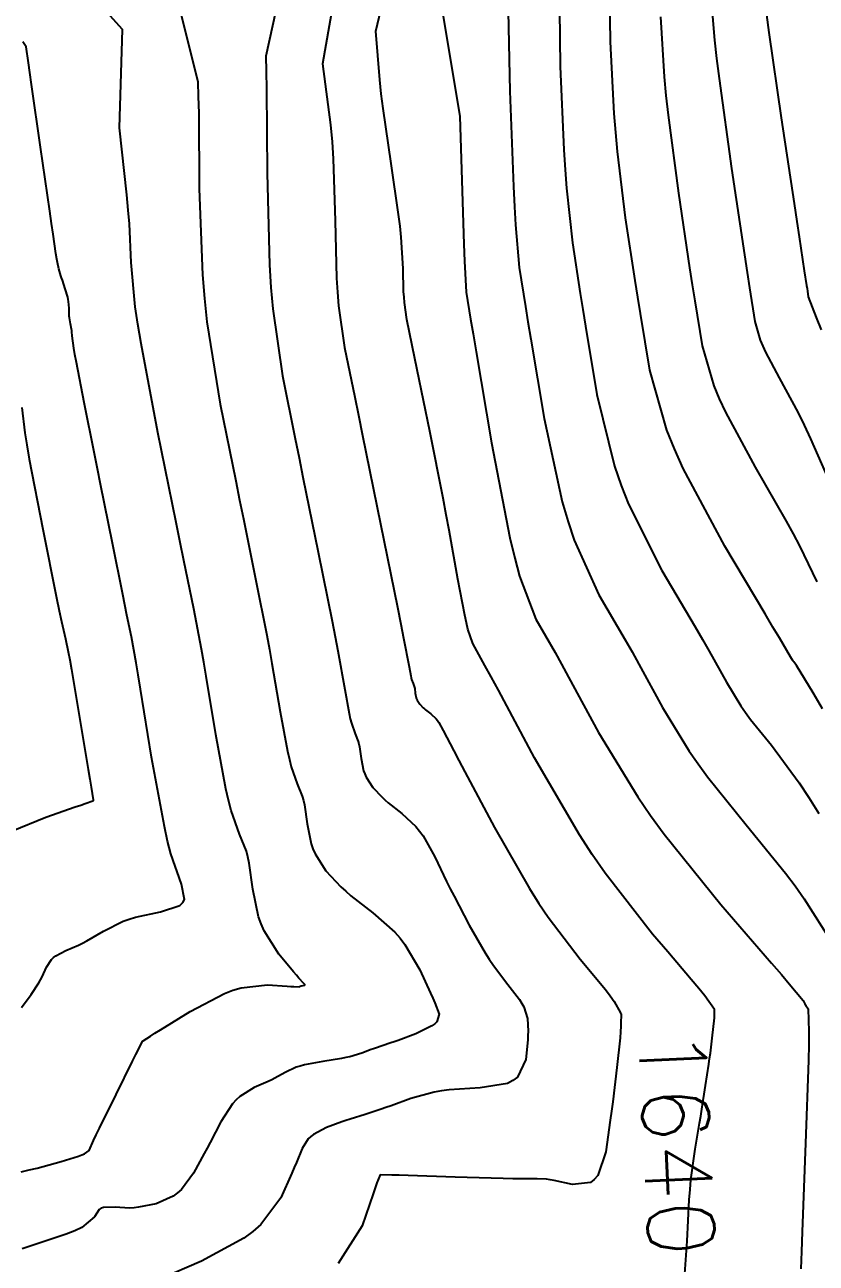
# Model space of a CAD drawing. Header units: metres. Extents: x 837476 to 838477, y 1189012 to 1191014.
# Drawn here: x 837755.9 to 837800.9, y 1190405.4 to 1190475.6 of the extents above; entities that cross this region are included whole.
import ezdxf

# ---------------------------------------------------------------- set-up
doc = ezdxf.new("R2010")
doc.units = ezdxf.units.M
doc.header["$LTSCALE"] = 0.3
doc.layers.add('COTAS 10', color=1, linetype='Continuous')
doc.layers.add('COTAS INT', color=252, linetype='Continuous')
doc.styles.get("Standard").update_dxf_attribs({"font": 'simplex.shx'})

msp = doc.modelspace()

# ---------------------------------------------------------------- linework, layer by layer
at = {"layer": 'COTAS 10'}
for points in [[(837793.41, 1190404.482), (837793.546, 1190406.604), (837793.669, 1190408.954), (837793.716, 1190409.535), (837793.768, 1190410.086), (837794.003, 1190411.824), (837794.26, 1190413.315), (837794.326, 1190413.71), (837794.39, 1190414.098), (837794.603, 1190415.435), (837794.785, 1190416.658), (837794.829, 1190416.974), (837794.871, 1190417.28), (837794.999, 1190418.303), (837795.084, 1190419.11), (837795.098, 1190419.28), (837795.108, 1190419.427), (837795.111, 1190419.763), (837794.555, 1190420.532), (837794.213, 1190420.951), (837793.789, 1190421.459), (837792.452, 1190423.023), (837791.58, 1190424.04), (837788.886, 1190427.499), (837788.157, 1190428.56), (837787.435, 1190429.667), (837784.887, 1190434.04), (837782.828, 1190437.875), (837782.413, 1190438.643), (837782.067, 1190439.283), (837781.378, 1190440.531), (837781.098, 1190441.344), (837781.008, 1190441.709), (837780.914, 1190442.135), (837780.531, 1190444.18), (837780.032, 1190446.953), (837779.864, 1190447.838), (837779.683, 1190448.773), (837778.925, 1190452.574), (837778.214, 1190456.061), (837777.933, 1190457.438), (837777.631, 1190458.925), (837777.494, 1190459.88), (837777.468, 1190460.184), (837777.447, 1190460.506), (837777.414, 1190461.813), (837777.311, 1190463.59), (837777.245, 1190464.208), (837777.163, 1190464.881), (837776.734, 1190467.768), (837776.277, 1190470.894), (837776.178, 1190471.717), (837776.09, 1190472.523), (837775.873, 1190475.284), (837776.874, 1190479.51)], [(837800.931, 1190444.036), (837799.95, 1190446.068), (837799.59, 1190446.748), (837799.19, 1190447.477), (837797.428, 1190450.533), (837795.74, 1190453.65), (837795.389, 1190454.418), (837795.087, 1190455.145), (837794.417, 1190457.428), (837794.003, 1190459.981), (837793.863, 1190460.878), (837793.712, 1190461.858), (837793.075, 1190466.086), (837792.487, 1190470.519), (837792.367, 1190471.629), (837792.265, 1190472.687), (837792.05, 1190476.086)], [(837755.738, 1190419.863), (837756.287, 1190420.603), (837756.714, 1190421.273), (837756.813, 1190421.444), (837756.904, 1190421.609), (837757.161, 1190422.152), (837757.451, 1190422.601), (837757.563, 1190422.708), (837757.689, 1190422.806), (837758.254, 1190423.097), (837758.98, 1190423.413), (837759.206, 1190423.528), (837759.443, 1190423.655), (837760.391, 1190424.211), (837761.507, 1190424.763), (837761.851, 1190424.886), (837762.21, 1190424.998), (837763.631, 1190425.295), (837764.739, 1190425.666), (837764.901, 1190425.824), (837765, 1190426.006), (837764.834, 1190426.862), (837764.222, 1190428.585), (837764.04, 1190429.312), (837763.853, 1190430.149), (837763.131, 1190434.077), (837762.494, 1190437.945), (837762.36, 1190438.744), (837762.245, 1190439.425), (837761.981, 1190440.899), (837761.728, 1190442.145), (837761.493, 1190443.301), (837760.899, 1190446.232), (837760.225, 1190449.568), (837760.049, 1190450.443), (837759.877, 1190451.298), (837759.297, 1190454.208), (837758.856, 1190456.476), (837758.773, 1190456.926), (837758.706, 1190457.298), (837758.608, 1190457.998), (837758.602, 1190458.222), (837758.594, 1190458.293), (837758.584, 1190458.369), (837758.525, 1190458.679), (837758.466, 1190459.018), (837758.455, 1190459.113), (837758.448, 1190459.208), (837758.443, 1190459.555), (837758.417, 1190459.937), (837758.396, 1190460.055), (837758.369, 1190460.178), (837758.225, 1190460.665), (837758.059, 1190461.155), (837758.018, 1190461.281), (837757.98, 1190461.401), (837757.864, 1190461.8), (837757.776, 1190462.156), (837757.756, 1190462.25), (837757.738, 1190462.342), (837757.686, 1190462.658), (837757.53, 1190463.767), (837757.446, 1190464.359), (837757.343, 1190465.074), (837756.824, 1190468.688), (837756.311, 1190472.251), (837756.213, 1190472.934), (837756.134, 1190473.486), (837756.006, 1190474.385), (837755.821, 1190474.673)]]:
    msp.add_lwpolyline(points, dxfattribs=at)
at = {"layer": 'COTAS INT'}
for points in [[(837801.236, 1190436.818), (837800.708, 1190437.724), (837799.771, 1190439.277), (837799.608, 1190439.479), (837799.568, 1190439.533), (837799.531, 1190439.586), (837799.419, 1190439.771), (837798.789, 1190440.843), (837798.427, 1190441.455), (837797.982, 1190442.204), (837795.696, 1190446.048), (837793.326, 1190450.464), (837792.828, 1190451.572), (837792.399, 1190452.632), (837791.424, 1190456.048), (837790.893, 1190459.255), (837790.745, 1190460.182), (837790.597, 1190461.127), (837790.056, 1190464.68), (837789.592, 1190468.444), (837789.493, 1190469.52), (837789.406, 1190470.612), (837789.195, 1190474.68), (837789.142, 1190478.514)], [(837755.712, 1190410.536), (837756.179, 1190410.65), (837756.619, 1190410.761), (837757.993, 1190411.131), (837758.967, 1190411.437), (837759.156, 1190411.508), (837759.31, 1190411.572), (837759.575, 1190411.753), (837759.833, 1190412.327), (837759.983, 1190412.639), (837760.166, 1190413.017), (837761.111, 1190414.938), (837762.051, 1190416.832), (837762.231, 1190417.194), (837762.377, 1190417.486), (837762.614, 1190417.951), (837762.626, 1190417.958), (837762.629, 1190417.961), (837762.632, 1190417.965), (837762.643, 1190417.981), (837763.06, 1190418.247), (837763.319, 1190418.409), (837763.64, 1190418.609), (837765.319, 1190419.647), (837767.263, 1190420.663), (837767.752, 1190420.848), (837768.218, 1190420.991), (837769.722, 1190421.163), (837770.824, 1190421.085), (837771.037, 1190421.071), (837771.21, 1190421.061), (837771.502, 1190421.051), (837771.537, 1190421.066), (837771.543, 1190421.069), (837771.559, 1190421.078), (837771.595, 1190421.088), (837771.613, 1190421.091), (837771.635, 1190421.095), (837771.743, 1190421.11), (837771.829, 1190421.14), (837771.836, 1190421.152), (837771.836, 1190421.166), (837771.775, 1190421.231), (837771.492, 1190421.534), (837771.351, 1190421.698), (837771.184, 1190421.896), (837770.355, 1190422.902), (837769.518, 1190424.216), (837769.346, 1190424.609), (837769.199, 1190425.015), (837768.884, 1190426.585), (837768.678, 1190428.07), (837768.599, 1190428.422), (837768.512, 1190428.748), (837768.12, 1190429.709), (837767.641, 1190431.058), (837767.498, 1190431.628), (837767.351, 1190432.284), (837766.786, 1190435.361), (837766.231, 1190438.667), (837766.091, 1190439.466), (837765.956, 1190440.216), (837765.519, 1190442.504), (837764.964, 1190445.23), (837764.756, 1190446.256), (837764.524, 1190447.399), (837763.489, 1190452.504), (837762.532, 1190457.554), (837762.349, 1190458.661), (837762.203, 1190459.643), (837761.971, 1190462.142), (837761.87, 1190464.337), (837761.806, 1190465.128), (837761.726, 1190465.998), (837761.307, 1190469.803), (837761.473, 1190475.384), (837759.229, 1190477.888)], [(837764.28, 1190478.339), (837765.754, 1190472.409), (837765.781, 1190471.569), (837765.803, 1190470.625), (837765.835, 1190466.341), (837766.015, 1190461.444), (837766.13, 1190460.113), (837766.273, 1190458.792), (837767.024, 1190454.109), (837767.905, 1190449.769), (837768.129, 1190448.664), (837768.345, 1190447.6), (837769.056, 1190444.109), (837769.668, 1190441.007), (837769.821, 1190440.188), (837769.968, 1190439.388), (837770.441, 1190436.644), (837770.85, 1190434.418), (837770.957, 1190433.944), (837771.06, 1190433.532), (837771.406, 1190432.556), (837771.69, 1190431.86), (837771.753, 1190431.625), (837771.81, 1190431.37), (837771.959, 1190430.296), (837772.187, 1190429.16), (837772.293, 1190428.866), (837772.417, 1190428.582), (837773.023, 1190427.631), (837773.875, 1190426.723), (837774.156, 1190426.466), (837774.455, 1190426.206), (837775.698, 1190425.245), (837776.941, 1190424.154), (837777.24, 1190423.812), (837777.52, 1190423.453), (837778.37, 1190422.013), (837778.979, 1190420.682), (837779.106, 1190420.391), (837779.216, 1190420.134), (837779.463, 1190419.489), (837779.34, 1190419.061), (837779.215, 1190418.941), (837779.051, 1190418.821), (837778.134, 1190418.381), (837777.128, 1190418.006), (837776.908, 1190417.926), (837776.713, 1190417.856), (837776.221, 1190417.691), (837775.848, 1190417.569), (837775.728, 1190417.527), (837775.6, 1190417.481), (837775.079, 1190417.285), (837774.392, 1190417.077), (837774.16, 1190417.024), (837773.909, 1190416.972), (837772.852, 1190416.803), (837771.809, 1190416.613), (837771.566, 1190416.549), (837771.344, 1190416.479), (837770.711, 1190416.185), (837770.137, 1190415.855), (837769.952, 1190415.763), (837769.757, 1190415.67), (837768.958, 1190415.331), (837768.138, 1190414.823), (837767.929, 1190414.624), (837767.728, 1190414.399), (837767.067, 1190413.374), (837766.459, 1190412.205), (837766.29, 1190411.888), (837766.123, 1190411.575), (837765.518, 1190410.47), (837764.824, 1190409.544), (837764.6, 1190409.344), (837764.363, 1190409.167), (837763.392, 1190408.731), (837762.387, 1190408.531), (837762.129, 1190408.503), (837761.88, 1190408.488), (837761.052, 1190408.531), (837760.404, 1190408.524), (837760.268, 1190408.476), (837760.15, 1190408.408), (837759.884, 1190407.999), (837759.168, 1190407.392), (837758.767, 1190407.2), (837758.278, 1190406.997), (837755.78, 1190406.179)], [(837773.652, 1190478.073), (837772.837, 1190473.42), (837773.291, 1190469.968), (837773.377, 1190469.004), (837773.447, 1190468.038), (837773.555, 1190464.52), (837773.637, 1190461.262), (837773.689, 1190460.46), (837773.754, 1190459.701), (837774.095, 1190457.319), (837774.667, 1190454.509), (837774.876, 1190453.479), (837775.108, 1190452.34), (837776.131, 1190447.319), (837777.091, 1190442.588), (837777.282, 1190441.633), (837777.442, 1190440.83), (837777.752, 1190439.211), (837777.848, 1190438.687), (837777.873, 1190438.576), (837777.897, 1190438.479), (837777.979, 1190438.249), (837778.046, 1190438.086), (837778.06, 1190438.03), (837778.074, 1190437.97), (837778.109, 1190437.718), (837778.162, 1190437.451), (837778.187, 1190437.382), (837778.217, 1190437.315), (837778.359, 1190437.091), (837778.56, 1190436.878), (837778.626, 1190436.817), (837778.696, 1190436.756), (837778.988, 1190436.53), (837779.293, 1190436.246), (837779.372, 1190436.149), (837779.447, 1190436.043), (837779.7, 1190435.592), (837780.289, 1190434.441), (837780.577, 1190433.893), (837780.919, 1190433.246), (837782.607, 1190430.082), (837784.596, 1190426.617), (837785.128, 1190425.78), (837785.651, 1190424.996), (837787.474, 1190422.607), (837788.906, 1190420.89), (837789.184, 1190420.528), (837789.41, 1190420.217), (837789.763, 1190419.569), (837789.796, 1190419.506), (837789.792, 1190418.943), (837789.791, 1190418.804), (837789.77, 1190418.497), (837789.741, 1190418.143), (837789.564, 1190416.458), (837789.324, 1190414.508), (837789.256, 1190413.986), (837789.186, 1190413.471), (837788.923, 1190411.678), (837788.469, 1190410.333), (837788.278, 1190410.102), (837788.059, 1190409.932), (837787.033, 1190409.827), (837785.991, 1190410.055), (837785.762, 1190410.095), (837785.558, 1190410.125), (837785.039, 1190410.15), (837784.111, 1190410.141), (837783.649, 1190410.149), (837783.099, 1190410.162), (837780.373, 1190410.247), (837777.709, 1190410.336), (837777.198, 1190410.352), (837776.785, 1190410.363), (837776.109, 1190410.372), (837775.931, 1190409.916), (837775.831, 1190409.635), (837775.709, 1190409.287), (837775.087, 1190407.471), (837773.723, 1190405.341)], [(837786.274, 1190478.121), (837786.34, 1190473.275), (837786.547, 1190468.537), (837786.619, 1190467.412), (837786.697, 1190466.368), (837787.036, 1190463.275), (837787.481, 1190460.395), (837787.628, 1190459.486), (837787.784, 1190458.529), (837788.43, 1190454.669), (837789.428, 1190450.595), (837789.806, 1190449.503), (837790.227, 1190448.427), (837792.117, 1190444.669), (837794.003, 1190441.474), (837794.423, 1190440.752), (837794.799, 1190440.101), (837795.786, 1190438.338), (837796.601, 1190436.997), (837796.869, 1190436.612), (837797.155, 1190436.221), (837798.338, 1190434.758), (837799.92, 1190432.613), (837800.458, 1190431.792), (837801.038, 1190430.873)], [(837770.376, 1190477.317), (837769.614, 1190473.87), (837769.642, 1190473.001), (837769.664, 1190471.995), (837769.696, 1190467.226), (837769.826, 1190462.018), (837769.91, 1190460.735), (837770.013, 1190459.521), (837770.56, 1190455.714), (837771.286, 1190452.139), (837771.503, 1190451.071), (837771.727, 1190449.97), (837772.594, 1190445.714), (837773.379, 1190441.798), (837773.552, 1190440.91), (837773.705, 1190440.109), (837774.097, 1190437.927), (837774.349, 1190436.553), (837774.415, 1190436.26), (837774.478, 1190436.005), (837774.693, 1190435.403), (837774.868, 1190434.973), (837774.907, 1190434.828), (837774.942, 1190434.67), (837775.034, 1190434.007), (837775.175, 1190433.305), (837775.24, 1190433.124), (837775.317, 1190432.948), (837775.691, 1190432.361), (837776.217, 1190431.801), (837776.391, 1190431.642), (837776.576, 1190431.481), (837777.343, 1190430.887), (837778.144, 1190430.142), (837778.35, 1190429.886), (837778.549, 1190429.608), (837779.211, 1190428.426), (837779.888, 1190427.025), (837780.096, 1190426.61), (837780.314, 1190426.183), (837781.175, 1190424.542), (837782.071, 1190422.981), (837782.31, 1190422.604), (837782.546, 1190422.251), (837783.367, 1190421.175), (837784.023, 1190420.32), (837784.155, 1190420.106), (837784.265, 1190419.902), (837784.482, 1190419.249), (837784.515, 1190418.534), (837784.509, 1190418.29), (837784.496, 1190418.028), (837784.395, 1190416.915), (837783.909, 1190415.914), (837783.653, 1190415.721), (837783.344, 1190415.565), (837781.793, 1190415.304), (837780.036, 1190415.198), (837779.598, 1190415.139), (837779.181, 1190415.067), (837777.852, 1190414.7), (837776.729, 1190414.289), (837776.442, 1190414.188), (837776.166, 1190414.094), (837775.255, 1190413.804), (837774.407, 1190413.535), (837774.171, 1190413.455), (837773.934, 1190413.372), (837773.072, 1190413.053), (837772.331, 1190412.667), (837772.17, 1190412.542), (837772.028, 1190412.41), (837771.675, 1190411.869), (837771.351, 1190411.082), (837771.226, 1190410.794), (837771.087, 1190410.477), (837770.462, 1190409.077), (837769.333, 1190407.553), (837768.877, 1190407.156), (837768.359, 1190406.77), (837765.968, 1190405.469), (837763.6, 1190404.448)], [(837783.361, 1190477.321), (837783.485, 1190471.869), (837783.687, 1190466.462), (837783.745, 1190465.304), (837783.802, 1190464.293), (837784.016, 1190461.869), (837784.366, 1190459.663), (837784.51, 1190458.79), (837784.674, 1190457.803), (837785.437, 1190453.29), (837786.456, 1190448.559), (837786.783, 1190447.434), (837787.129, 1190446.39), (837788.537, 1190443.29), (837790.025, 1190440.743), (837790.42, 1190440.049), (837790.809, 1190439.359), (837792.153, 1190436.905), (837793.672, 1190434.409), (837794.17, 1190433.691), (837794.702, 1190432.963), (837796.905, 1190430.239), (837799.133, 1190427.503), (837799.68, 1190426.767), (837800.197, 1190426.041), (837801.814, 1190423.496)], [(837802.039, 1190448.841), (837800.572, 1190452.148), (837800.211, 1190452.915), (837799.871, 1190453.616), (837798.807, 1190455.609), (837798.024, 1190457.055), (837797.861, 1190457.411), (837797.722, 1190457.748), (837797.411, 1190458.807), (837797.112, 1190460.707), (837796.98, 1190461.575), (837796.827, 1190462.59), (837796.095, 1190467.491), (837795.382, 1190472.594), (837795.241, 1190473.737), (837795.124, 1190474.762), (837794.904, 1190477.491)], [(837779.616, 1190476.561), (837780.63, 1190470.464), (837780.828, 1190464.387), (837780.871, 1190463.196), (837780.908, 1190462.218), (837780.996, 1190460.464), (837781.251, 1190458.931), (837781.393, 1190458.094), (837781.565, 1190457.077), (837782.443, 1190451.91), (837783.485, 1190446.522), (837783.761, 1190445.366), (837784.03, 1190444.354), (837784.958, 1190441.91), (837786.046, 1190440.013), (837786.417, 1190439.346), (837786.818, 1190438.617), (837788.52, 1190435.473), (837790.742, 1190431.82), (837791.471, 1190430.771), (837792.25, 1190429.705), (837795.473, 1190425.72), (837798.345, 1190422.392), (837798.902, 1190421.742), (837799.356, 1190421.208), (837800.134, 1190420.259), (837800.242, 1190420.076), (837800.273, 1190420.026), (837800.303, 1190419.975), (837800.418, 1190419.795), (837800.469, 1190418.516), (837800.459, 1190417.773), (837800.44, 1190416.861), (837800.284, 1190412.164), (837800.093, 1190407.143), (837800.051, 1190406.027), (837800.014, 1190405.031)], [(837798.061, 1190476.212), (837798.197, 1190475.212), (837798.897, 1190470.364), (837799.623, 1190465.491), (837799.775, 1190464.476), (837799.906, 1190463.606), (837800.204, 1190461.671), (837800.334, 1190460.845), (837800.36, 1190460.673), (837800.38, 1190460.526), (837800.418, 1190460.204), (837800.873, 1190459.025), (837801.158, 1190458.338)], [(837755.766, 1190453.914), (837755.926, 1190452.493), (837756.039, 1190451.808), (837756.181, 1190450.996), (837756.943, 1190447.009), (837757.723, 1190443.126), (837757.876, 1190442.381), (837758.003, 1190441.777), (837758.234, 1190440.788), (837758.393, 1190440.051), (837758.475, 1190439.607), (837758.572, 1190439.059), (837759.058, 1190436.213), (837759.534, 1190433.371), (837759.625, 1190432.826), (837759.698, 1190432.384), (837759.816, 1190431.661), (837759.813, 1190431.624), (837759.81, 1190431.615), (837759.806, 1190431.608), (837759.783, 1190431.587), (837759.358, 1190431.434), (837759.1, 1190431.343), (837758.782, 1190431.231), (837757.127, 1190430.648), (837755.163, 1190429.852)]]:
    msp.add_lwpolyline(points, dxfattribs=at)

# ---------------------------------------------------------------- texts
at = {"layer": 'COTAS 10', "insert": (837790.756, 1190418.626), "char_height": 3.8, "attachment_point": 7, "rotation": 272.75749}
msp.add_mtext('1640', dxfattribs=at)

doc.saveas('drawing.dxf')
